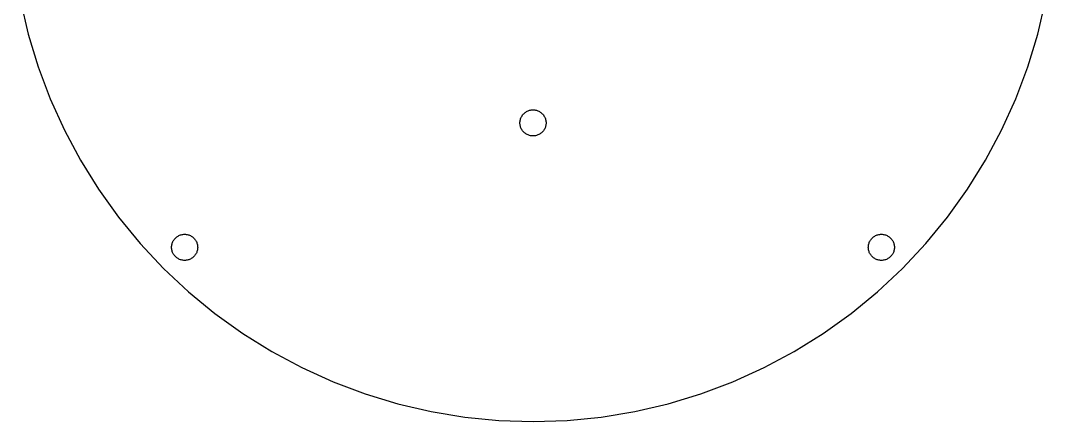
# Model space of a CAD drawing. Header units: metres. Extents: x -70 to 70, y -70 to 70.
# Drawn here: x -68.7 to 68.7, y -70 to -16.3 of the extents above; entities that cross this region are included whole.
import ezdxf

# ---------------------------------------------------------------- set-up
doc = ezdxf.new("R2010")
doc.units = ezdxf.units.M

msp = doc.modelspace()

# ---------------------------------------------------------------- linework, layer by layer
for p, q in [((-68.655, -13.6563), (-67.6148, -18.1173)), ((67.6148, -18.1173), (68.655, -13.6563)), ((-67.6148, -18.1173), (-66.2851, -22.5007)), ((66.2851, -22.5007), (67.6148, -18.1173)), ((-66.2851, -22.5007), (-64.6716, -26.7878)), ((64.6716, -26.7878), (66.2851, -22.5007)), ((-64.6716, -26.7878), (-62.7811, -30.9602)), ((62.7811, -30.9602), (64.6716, -26.7878)), ((-1.31572, -28.8461), (-1.23743, -28.7626)), ((-1.23743, -28.7626), (-1.15385, -28.6843)), ((-1.15385, -28.6843), (-1.06532, -28.6116)), ((-1.06532, -28.6116), (-0.972244, -28.5449)), ((-0.972244, -28.5449), (-0.875, -28.4845)), ((-0.875, -28.4845), (-0.774002, -28.4305)), ((-0.774002, -28.4305), (-0.669693, -28.3832)), ((-0.669693, -28.3832), (-0.562515, -28.3429)), ((-0.562515, -28.3429), (-0.452927, -28.3096)), ((-0.452927, -28.3096), (-0.3414, -28.2836)), ((-0.3414, -28.2836), (-0.228409, -28.265)), ((-0.228409, -28.265), (-0.114441, -28.2537)), ((-0.114441, -28.2537), (0, -28.25)), ((0, -28.25), (0.114441, -28.2537)), ((0.114441, -28.2537), (0.228409, -28.265)), ((0.228409, -28.265), (0.3414, -28.2836)), ((0.3414, -28.2836), (0.452927, -28.3096)), ((0.452927, -28.3096), (0.562515, -28.3429)), ((0.562515, -28.3429), (0.669693, -28.3832)), ((0.669693, -28.3832), (0.774002, -28.4305)), ((0.774002, -28.4305), (0.875, -28.4845)), ((0.875, -28.4845), (0.972244, -28.5449)), ((0.972244, -28.5449), (1.06532, -28.6116)), ((1.06532, -28.6116), (1.15385, -28.6843)), ((1.15385, -28.6843), (1.23743, -28.7626)), ((1.23743, -28.7626), (1.31572, -28.8461)), ((-1.75, -30), (-1.74625, -29.8855)), ((-1.74625, -30.1144), (-1.75, -30)), ((-1.74625, -29.8855), (-1.73502, -29.7716)), ((-1.73502, -30.2284), (-1.74625, -30.1144)), ((-1.73502, -29.7716), (-1.71637, -29.6586)), ((-1.71637, -29.6586), (-1.69037, -29.5471)), ((-1.69037, -29.5471), (-1.65712, -29.4375)), ((-1.65712, -29.4375), (-1.61678, -29.3303)), ((-1.61678, -29.3303), (-1.56952, -29.226)), ((-1.56952, -29.226), (-1.51553, -29.125)), ((-1.51553, -29.125), (-1.45506, -29.0277)), ((-1.45506, -29.0277), (-1.38837, -28.9347)), ((-1.38837, -28.9347), (-1.31572, -28.8461)), ((1.31572, -28.8461), (1.38837, -28.9347)), ((1.38837, -28.9347), (1.45506, -29.0277)), ((1.45506, -29.0277), (1.51553, -29.125)), ((1.51553, -29.125), (1.56952, -29.226)), ((1.56952, -29.226), (1.61678, -29.3303)), ((1.61678, -29.3303), (1.65712, -29.4375)), ((1.65712, -29.4375), (1.69037, -29.5471)), ((1.69037, -29.5471), (1.71637, -29.6586)), ((1.71637, -29.6586), (1.73502, -29.7716)), ((1.73502, -29.7716), (1.74625, -29.8855)), ((1.74625, -30.1144), (1.73502, -30.2284)), ((1.74625, -29.8855), (1.75, -30)), ((1.75, -30), (1.74625, -30.1144)), ((-62.7811, -30.9602), (-60.6218, -35)), ((-1.71637, -30.3414), (-1.73502, -30.2284)), ((-1.69037, -30.4529), (-1.71637, -30.3414)), ((-1.65712, -30.5625), (-1.69037, -30.4529)), ((-1.61678, -30.6697), (-1.65712, -30.5625)), ((-1.56952, -30.774), (-1.61678, -30.6697)), ((-1.51553, -30.875), (-1.56952, -30.774)), ((-1.45506, -30.9722), (-1.51553, -30.875)), ((-1.38837, -31.0653), (-1.45506, -30.9722)), ((-1.31572, -31.1539), (-1.38837, -31.0653)), ((-1.23743, -31.2374), (-1.31572, -31.1539)), ((-1.15385, -31.3157), (-1.23743, -31.2374)), ((-1.06532, -31.3884), (-1.15385, -31.3157)), ((-0.972244, -31.4551), (-1.06532, -31.3884)), ((-0.875, -31.5155), (-0.972244, -31.4551)), ((-0.774002, -31.5695), (-0.875, -31.5155)), ((-0.669693, -31.6168), (-0.774002, -31.5695)), ((0.774002, -31.5695), (0.669693, -31.6168)), ((0.875, -31.5155), (0.774002, -31.5695)), ((0.972244, -31.4551), (0.875, -31.5155)), ((1.06532, -31.3884), (0.972244, -31.4551)), ((1.15385, -31.3157), (1.06532, -31.3884)), ((1.23743, -31.2374), (1.15385, -31.3157)), ((1.31572, -31.1539), (1.23743, -31.2374)), ((1.38837, -31.0653), (1.31572, -31.1539)), ((1.45506, -30.9722), (1.38837, -31.0653)), ((1.51553, -30.875), (1.45506, -30.9722)), ((1.56952, -30.774), (1.51553, -30.875)), ((1.61678, -30.6697), (1.56952, -30.774)), ((1.65712, -30.5625), (1.61678, -30.6697)), ((1.69037, -30.4529), (1.65712, -30.5625)), ((1.71637, -30.3414), (1.69037, -30.4529)), ((1.73502, -30.2284), (1.71637, -30.3414)), ((60.6218, -35), (62.7811, -30.9602)), ((-0.562515, -31.6571), (-0.669693, -31.6168)), ((-0.452927, -31.6904), (-0.562515, -31.6571)), ((-0.3414, -31.7164), (-0.452927, -31.6904)), ((-0.228409, -31.735), (-0.3414, -31.7164)), ((-0.114441, -31.7462), (-0.228409, -31.735)), ((0, -31.75), (-0.114441, -31.7462)), ((0.114441, -31.7462), (0, -31.75)), ((0.228409, -31.735), (0.114441, -31.7462)), ((0.3414, -31.7164), (0.228409, -31.735)), ((0.452927, -31.6904), (0.3414, -31.7164)), ((0.562515, -31.6571), (0.452927, -31.6904)), ((0.669693, -31.6168), (0.562515, -31.6571)), ((-60.6218, -35), (-58.2029, -38.8899)), ((58.2029, -38.8899), (60.6218, -35)), ((-58.2029, -38.8899), (-55.5347, -42.6133)), ((55.5347, -42.6133), (58.2029, -38.8899)), ((-55.5347, -42.6133), (-52.6288, -46.1542)), ((52.6288, -46.1542), (55.5347, -42.6133)), ((-47.8229, -45.3533), (-47.7344, -45.2807)), ((-47.7344, -45.2807), (-47.6413, -45.214)), ((-47.6413, -45.214), (-47.544, -45.1535)), ((-47.544, -45.1535), (-47.443, -45.0995)), ((-47.443, -45.0995), (-47.3387, -45.0522)), ((-47.3387, -45.0522), (-47.2316, -45.0119)), ((-47.2316, -45.0119), (-47.122, -44.9787)), ((-47.122, -44.9787), (-47.0105, -44.9527)), ((-47.0105, -44.9527), (-46.8975, -44.934)), ((-46.8975, -44.934), (-46.7835, -44.9228)), ((-46.7835, -44.9228), (-46.669, -44.919)), ((-46.669, -44.919), (-46.5546, -44.9228)), ((-46.5546, -44.9228), (-46.4406, -44.934)), ((-46.4406, -44.934), (-46.3276, -44.9527)), ((-46.3276, -44.9527), (-46.2161, -44.9787)), ((-46.2161, -44.9787), (-46.1065, -45.0119)), ((-46.1065, -45.0119), (-45.9993, -45.0522)), ((-45.9993, -45.0522), (-45.895, -45.0995)), ((-45.895, -45.0995), (-45.794, -45.1535)), ((-45.794, -45.1535), (-45.6968, -45.214)), ((-45.6968, -45.214), (-45.6037, -45.2807)), ((-45.6037, -45.2807), (-45.5152, -45.3533)), ((45.5152, -45.3533), (45.6037, -45.2807)), ((45.6037, -45.2807), (45.6968, -45.214)), ((45.6968, -45.214), (45.794, -45.1535)), ((45.794, -45.1535), (45.895, -45.0995)), ((45.895, -45.0995), (45.9993, -45.0522)), ((45.9993, -45.0522), (46.1065, -45.0119)), ((46.1065, -45.0119), (46.2161, -44.9787)), ((46.2161, -44.9787), (46.3276, -44.9527)), ((46.3276, -44.9527), (46.4406, -44.934)), ((46.4406, -44.934), (46.5546, -44.9228)), ((46.5546, -44.9228), (46.669, -44.919)), ((46.669, -44.919), (46.7835, -44.9228)), ((46.7835, -44.9228), (46.8975, -44.934)), ((46.8975, -44.934), (47.0105, -44.9527)), ((47.0105, -44.9527), (47.122, -44.9787)), ((47.122, -44.9787), (47.2316, -45.0119)), ((47.2316, -45.0119), (47.3387, -45.0522)), ((47.3387, -45.0522), (47.443, -45.0995)), ((47.443, -45.0995), (47.544, -45.1535)), ((47.544, -45.1535), (47.6413, -45.214)), ((47.6413, -45.214), (47.7344, -45.2807)), ((47.7344, -45.2807), (47.8229, -45.3533)), ((-52.6288, -46.1542), (-49.4975, -49.4975)), ((-48.419, -46.669), (-48.4153, -46.5546)), ((-48.4153, -46.7835), (-48.419, -46.669)), ((-48.4153, -46.5546), (-48.4041, -46.4406)), ((-48.4041, -46.4406), (-48.3854, -46.3276)), ((-48.3854, -46.3276), (-48.3594, -46.2161)), ((-48.3594, -46.2161), (-48.3262, -46.1065)), ((-48.3262, -46.1065), (-48.2858, -45.9993)), ((-48.2858, -45.9993), (-48.2386, -45.895)), ((-48.2386, -45.895), (-48.1846, -45.794)), ((-48.1846, -45.794), (-48.1241, -45.6968)), ((-48.1241, -45.6968), (-48.0574, -45.6037)), ((-48.0574, -45.6037), (-47.9848, -45.5152)), ((-47.9848, -45.5152), (-47.9065, -45.4316)), ((-47.9065, -45.4316), (-47.8229, -45.3533)), ((-45.5152, -45.3533), (-45.4316, -45.4316)), ((-45.4316, -45.4316), (-45.3533, -45.5152)), ((-45.3533, -45.5152), (-45.2807, -45.6037)), ((-45.2807, -45.6037), (-45.214, -45.6968)), ((-45.214, -45.6968), (-45.1535, -45.794)), ((-45.1535, -45.794), (-45.0995, -45.895)), ((-45.0995, -45.895), (-45.0522, -45.9993)), ((-45.0522, -45.9993), (-45.0119, -46.1065)), ((-45.0119, -46.1065), (-44.9787, -46.2161)), ((-44.9787, -46.2161), (-44.9527, -46.3276)), ((-44.9527, -46.3276), (-44.934, -46.4406)), ((-44.934, -46.4406), (-44.9228, -46.5546)), ((-44.9228, -46.5546), (-44.919, -46.669)), ((-44.919, -46.669), (-44.9228, -46.7835)), ((44.919, -46.669), (44.9228, -46.5546)), ((44.9228, -46.7835), (44.919, -46.669)), ((44.9228, -46.5546), (44.934, -46.4406)), ((44.934, -46.4406), (44.9527, -46.3276)), ((44.9527, -46.3276), (44.9787, -46.2161)), ((44.9787, -46.2161), (45.0119, -46.1065)), ((45.0119, -46.1065), (45.0522, -45.9993)), ((45.0522, -45.9993), (45.0995, -45.895)), ((45.0995, -45.895), (45.1535, -45.794)), ((45.1535, -45.794), (45.214, -45.6968)), ((45.214, -45.6968), (45.2807, -45.6037)), ((45.2807, -45.6037), (45.3533, -45.5152)), ((45.3533, -45.5152), (45.4316, -45.4316)), ((45.4316, -45.4316), (45.5152, -45.3533)), ((47.8229, -45.3533), (47.9065, -45.4316)), ((47.9065, -45.4316), (47.9848, -45.5152)), ((47.9848, -45.5152), (48.0574, -45.6037)), ((48.0574, -45.6037), (48.1241, -45.6968)), ((48.1241, -45.6968), (48.1846, -45.794)), ((48.1846, -45.794), (48.2386, -45.895)), ((48.2386, -45.895), (48.2858, -45.9993)), ((48.2858, -45.9993), (48.3262, -46.1065)), ((48.3262, -46.1065), (48.3594, -46.2161)), ((48.3594, -46.2161), (48.3854, -46.3276)), ((48.3854, -46.3276), (48.4041, -46.4406)), ((48.4041, -46.4406), (48.4153, -46.5546)), ((48.4153, -46.5546), (48.419, -46.669)), ((48.419, -46.669), (48.4153, -46.7835)), ((49.4975, -49.4975), (52.6288, -46.1542)), ((-48.4041, -46.8975), (-48.4153, -46.7835)), ((-48.3854, -47.0105), (-48.4041, -46.8975)), ((-48.3594, -47.122), (-48.3854, -47.0105)), ((-48.3262, -47.2316), (-48.3594, -47.122)), ((-48.2858, -47.3387), (-48.3262, -47.2316)), ((-48.2386, -47.443), (-48.2858, -47.3387)), ((-48.1846, -47.544), (-48.2386, -47.443)), ((-48.1241, -47.6413), (-48.1846, -47.544)), ((-48.0574, -47.7344), (-48.1241, -47.6413)), ((-47.9848, -47.8229), (-48.0574, -47.7344)), ((-47.9065, -47.9065), (-47.9848, -47.8229)), ((-47.8229, -47.9848), (-47.9065, -47.9065)), ((-47.7344, -48.0574), (-47.8229, -47.9848)), ((-47.6413, -48.1241), (-47.7344, -48.0574)), ((-45.6037, -48.0574), (-45.6968, -48.1241)), ((-45.5152, -47.9848), (-45.6037, -48.0574)), ((-45.4316, -47.9065), (-45.5152, -47.9848)), ((-45.3533, -47.8229), (-45.4316, -47.9065)), ((-45.2807, -47.7344), (-45.3533, -47.8229)), ((-45.214, -47.6413), (-45.2807, -47.7344)), ((-45.1535, -47.544), (-45.214, -47.6413)), ((-45.0995, -47.443), (-45.1535, -47.544)), ((-45.0522, -47.3387), (-45.0995, -47.443)), ((-45.0119, -47.2316), (-45.0522, -47.3387)), ((-44.9787, -47.122), (-45.0119, -47.2316)), ((-44.9527, -47.0105), (-44.9787, -47.122)), ((-44.934, -46.8975), (-44.9527, -47.0105)), ((-44.9228, -46.7835), (-44.934, -46.8975)), ((44.934, -46.8975), (44.9228, -46.7835)), ((44.9527, -47.0105), (44.934, -46.8975)), ((44.9787, -47.122), (44.9527, -47.0105)), ((45.0119, -47.2316), (44.9787, -47.122)), ((45.0522, -47.3387), (45.0119, -47.2316)), ((45.0995, -47.443), (45.0522, -47.3387)), ((45.1535, -47.544), (45.0995, -47.443)), ((45.214, -47.6413), (45.1535, -47.544)), ((45.2807, -47.7344), (45.214, -47.6413)), ((45.3533, -47.8229), (45.2807, -47.7344)), ((45.4316, -47.9065), (45.3533, -47.8229)), ((45.5152, -47.9848), (45.4316, -47.9065)), ((45.6037, -48.0574), (45.5152, -47.9848)), ((45.6968, -48.1241), (45.6037, -48.0574)), ((47.7344, -48.0574), (47.6413, -48.1241)), ((47.8229, -47.9848), (47.7344, -48.0574)), ((47.9065, -47.9065), (47.8229, -47.9848)), ((47.9848, -47.8229), (47.9065, -47.9065)), ((48.0574, -47.7344), (47.9848, -47.8229)), ((48.1241, -47.6413), (48.0574, -47.7344)), ((48.1846, -47.544), (48.1241, -47.6413)), ((48.2386, -47.443), (48.1846, -47.544)), ((48.2858, -47.3387), (48.2386, -47.443)), ((48.3262, -47.2316), (48.2858, -47.3387)), ((48.3594, -47.122), (48.3262, -47.2316)), ((48.3854, -47.0105), (48.3594, -47.122)), ((48.4041, -46.8975), (48.3854, -47.0105)), ((48.4153, -46.7835), (48.4041, -46.8975)), ((-47.544, -48.1846), (-47.6413, -48.1241)), ((-47.443, -48.2386), (-47.544, -48.1846)), ((-47.3387, -48.2858), (-47.443, -48.2386)), ((-47.2316, -48.3262), (-47.3387, -48.2858)), ((-47.122, -48.3594), (-47.2316, -48.3262)), ((-47.0105, -48.3854), (-47.122, -48.3594)), ((-46.8975, -48.4041), (-47.0105, -48.3854)), ((-46.7835, -48.4153), (-46.8975, -48.4041)), ((-46.669, -48.419), (-46.7835, -48.4153)), ((-46.5546, -48.4153), (-46.669, -48.419)), ((-46.4406, -48.4041), (-46.5546, -48.4153)), ((-46.3276, -48.3854), (-46.4406, -48.4041)), ((-46.2161, -48.3594), (-46.3276, -48.3854)), ((-46.1065, -48.3262), (-46.2161, -48.3594)), ((-45.9993, -48.2858), (-46.1065, -48.3262)), ((-45.895, -48.2386), (-45.9993, -48.2858)), ((-45.794, -48.1846), (-45.895, -48.2386)), ((-45.6968, -48.1241), (-45.794, -48.1846)), ((45.794, -48.1846), (45.6968, -48.1241)), ((45.895, -48.2386), (45.794, -48.1846)), ((45.9993, -48.2858), (45.895, -48.2386)), ((46.1065, -48.3262), (45.9993, -48.2858)), ((46.2161, -48.3594), (46.1065, -48.3262)), ((46.3276, -48.3854), (46.2161, -48.3594)), ((46.4406, -48.4041), (46.3276, -48.3854)), ((46.5546, -48.4153), (46.4406, -48.4041)), ((46.669, -48.419), (46.5546, -48.4153)), ((46.7835, -48.4153), (46.669, -48.419)), ((46.8975, -48.4041), (46.7835, -48.4153)), ((47.0105, -48.3854), (46.8975, -48.4041)), ((47.122, -48.3594), (47.0105, -48.3854)), ((47.2316, -48.3262), (47.122, -48.3594)), ((47.3387, -48.2858), (47.2316, -48.3262)), ((47.443, -48.2386), (47.3387, -48.2858)), ((47.544, -48.1846), (47.443, -48.2386)), ((47.6413, -48.1241), (47.544, -48.1846)), ((-49.4975, -49.4975), (-46.1542, -52.6288)), ((46.1542, -52.6288), (49.4975, -49.4975)), ((-46.1542, -52.6288), (-42.6133, -55.5347)), ((42.6133, -55.5347), (46.1542, -52.6288)), ((-42.6133, -55.5347), (-38.8899, -58.2029)), ((38.8899, -58.2029), (42.6133, -55.5347)), ((-38.8899, -58.2029), (-35, -60.6218)), ((35, -60.6218), (38.8899, -58.2029)), ((-35, -60.6218), (-30.9602, -62.7811)), ((30.9602, -62.7811), (35, -60.6218)), ((-30.9602, -62.7811), (-26.7878, -64.6716)), ((26.7878, -64.6716), (30.9602, -62.7811)), ((-26.7878, -64.6716), (-22.5007, -66.2851)), ((22.5007, -66.2851), (26.7878, -64.6716)), ((-22.5007, -66.2851), (-18.1173, -67.6148)), ((18.1173, -67.6148), (22.5007, -66.2851)), ((-18.1173, -67.6148), (-13.6563, -68.655)), ((-13.6563, -68.655), (-9.13683, -69.4011)), ((9.13683, -69.4011), (13.6563, -68.655)), ((13.6563, -68.655), (18.1173, -67.6148)), ((-9.13683, -69.4011), (-4.57822, -69.8501)), ((-4.57822, -69.8501), (0, -70)), ((0, -70), (4.57822, -69.8501)), ((4.57822, -69.8501), (9.13683, -69.4011))]:
    msp.add_line(p, q)

doc.saveas('drawing.dxf')
